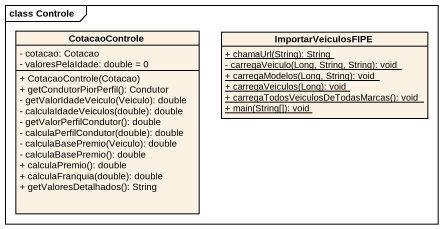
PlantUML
@startuml
mainframe class Controle
hide circle
hide empty members
skinparam classAttributeIconSize 0
class CotacaoControle {
  - cotacao: Cotacao
  - valoresPelaIdade: double = 0
  + CotacaoControle(Cotacao)
  + getCondutorPiorPerfil(): Condutor
  - getValorIdadeVeiculo(Veiculo): double
  - calculaIdadeVeiculos(double): double
  - getValorPerfilCondutor(): double
  - calculaPerfilCondutor(double): double
  - calculaBasePremio(Veiculo): double
  - calculaBasePremio(): double
  + calculaPremio(): double
  + calculaFranquia(double): double
  + getValoresDetalhados(): String
}
class ImportarVeiculosFIPE {
  {static} + chamaUrl(String): String
  {static} - carregaVeiculo(Long, String, String): void
  {static} + carregaModelos(Long, String): void
  {static} + carregaVeiculos(Long): void
  {static} + carregaTodosVeiculosDeTodasMarcas(): void
  {static} + main(String[]): void
}
@enduml
